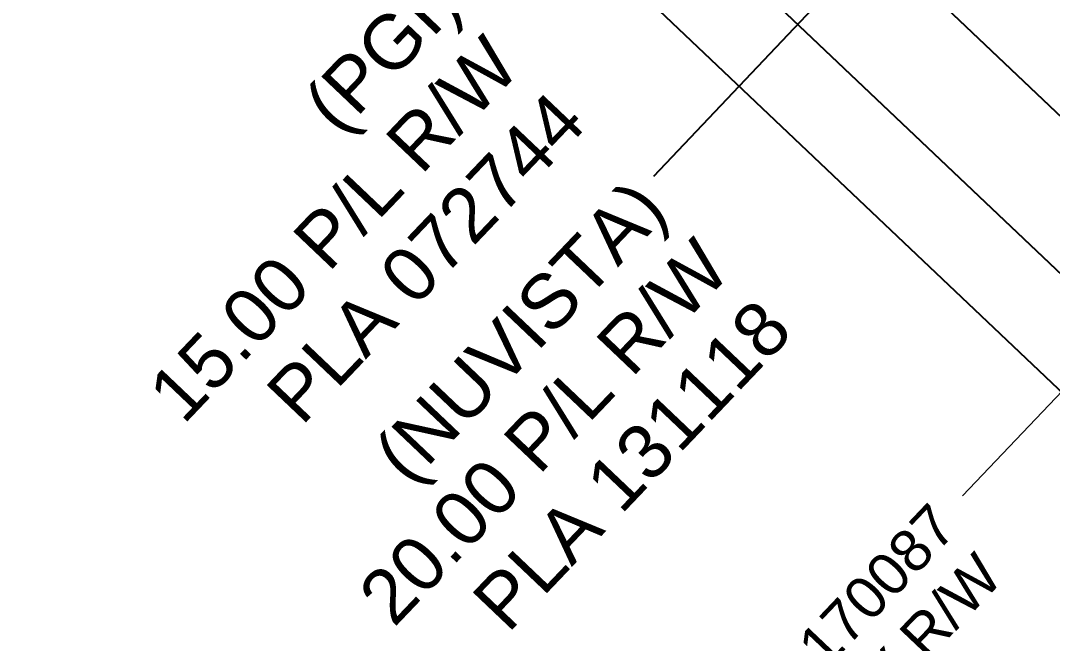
# Model space of a CAD drawing. Extents: x 363066 to 375462, y 6077936 to 6083550.
# Drawn here: x 371672.4 to 371853.4, y 6080977.9 to 6081087.2 of the extents above; entities that cross this region are included whole.
import ezdxf

# ---------------------------------------------------------------- set-up
doc = ezdxf.new("R2010")
doc.units = 0
doc.header["$LTSCALE"] = 5
doc.layers.add('C-RW', color=13, linetype='Continuous')
doc.layers.add('F-RW', color=190, linetype='Continuous')
doc.layers.add('F-EZE-T', color=190, linetype='Continuous', lineweight=9)
doc.layers.add('F-RW-T', color=190, linetype='Continuous', lineweight=9)
doc.styles.add('80CG', font='ARIALN.TTF', dxfattribs={"height": 10})
doc.styles.add('A60', font='arial.ttf', dxfattribs={"height": 7.35})
doc.styles.add('A80', font='arial.ttf', dxfattribs={"height": 9.5})
doc.dimstyles.new('Compass 5 000', dxfattribs={"dimscale": 5, "dimtxt": 9, "dimasz": 2, "dimexe": 0.2, "dimexo": 0.0625, "dimgap": 0.5, "dimtad": 0, "dimtih": 1, "dimtoh": 1, "dimzin": 0, "dimdsep": 46, "dimtxsty": '80CG', "dimcen": 0.1, "dimse1": 1, "dimse2": 1, "dimclrd": 256, "dimclrt": 256, "dimaunit": 1, "dimadec": 4, "dimazin": 0, "dimtfac": 0.06, "dimtofl": 0, "dimtmove": 0, "dimatfit": 1, "dimfxl": 0.2, "dimtolj": 1, "dimtzin": 0, "dimlwd": -1, "dimarcsym": 0})

msp = doc.modelspace()

# ---------------------------------------------------------------- linework, layer by layer
at = {"layer": 'F-RW', "flags": 128}
for points in [[(371674.74, 6081227.51), (371798.65, 6081123.75), (372119.3, 6080819.45), (372137.16, 6080802.51), (372148.69, 6080791.56), (372249.68, 6080695.72), (372387.14, 6080569.33)], [(372387.14, 6080569.33), (372249.68, 6080695.72), (372148.69, 6080791.56), (372137.16, 6080802.51), (372119.3, 6080819.45), (371798.65, 6081123.75), (371674.74, 6081227.51)], [(372373.95, 6080554.3), (372236.03, 6080681.11), (372147.92, 6080764.72), (372118.54, 6080792.61), (372107.21, 6080803.36), (371785.34, 6081108.82), (371661.42, 6081212.59)], [(371661.42, 6081212.59), (371785.34, 6081108.82), (372107.21, 6080803.36), (372118.54, 6080792.61), (372147.92, 6080764.72), (372236.03, 6080681.11), (372373.95, 6080554.3)], [(372364.06, 6080543.02), (372225.79, 6080670.15), (372147.35, 6080744.59), (372117.97, 6080772.48), (372084.76, 6080803.99), (371775.35, 6081097.62), (371651.43, 6081201.39)]]:
    msp.add_lwpolyline(points, dxfattribs=at)

# ---------------------------------------------------------------- texts
at = {"layer": 'C-RW', "style": 'A80'}
for s, p in [('(NUVISTA)', (371740.52, 6081005.42)), ('20.00 P/L R/W', (371737.84, 6080980.56)), ('PLA 131118', (371757.84, 6080979.53))]:
    msp.add_text(s, height=9.5, rotation=46.4218, dxfattribs=at).set_placement(p)
at = {"layer": 'F-EZE-T', "style": 'A60'}
for s, p in [('(ATCO) EZE 170087', (371771.47, 6080928.82)), ('15.00 UTILITY R/W', (371783.36, 6080924.26))]:
    msp.add_text(s, height=7.35, rotation=46.4982, dxfattribs=at).set_placement(p)
at = {"layer": 'F-RW-T', "style": 'A80'}
for s, p in [('(PGI)', (371728.21, 6081066.89)), ('15.00 P/L R/W', (371700.91, 6081016.15)), ('PLA 072744', (371721.68, 6081015.93))]:
    msp.add_text(s, height=9.5, rotation=46.4218, dxfattribs=at).set_placement(p)

# ---------------------------------------------------------------- leaders
at = {"layer": 'C-RW'}
msp.add_leader([(371849.97, 6081130.21), (371783.4, 6081059.86)], dimstyle='Compass 5 000', override={"dimtxsty": '80CG'}, dxfattribs=at)
at = {"layer": 'F-EZE-T'}
msp.add_leader([(371896.25, 6081065.58), (371837.6, 6081003.81)], dimstyle='Compass 5 000', override={"dimtxsty": '80CG'}, dxfattribs=at)

doc.saveas('drawing.dxf')
